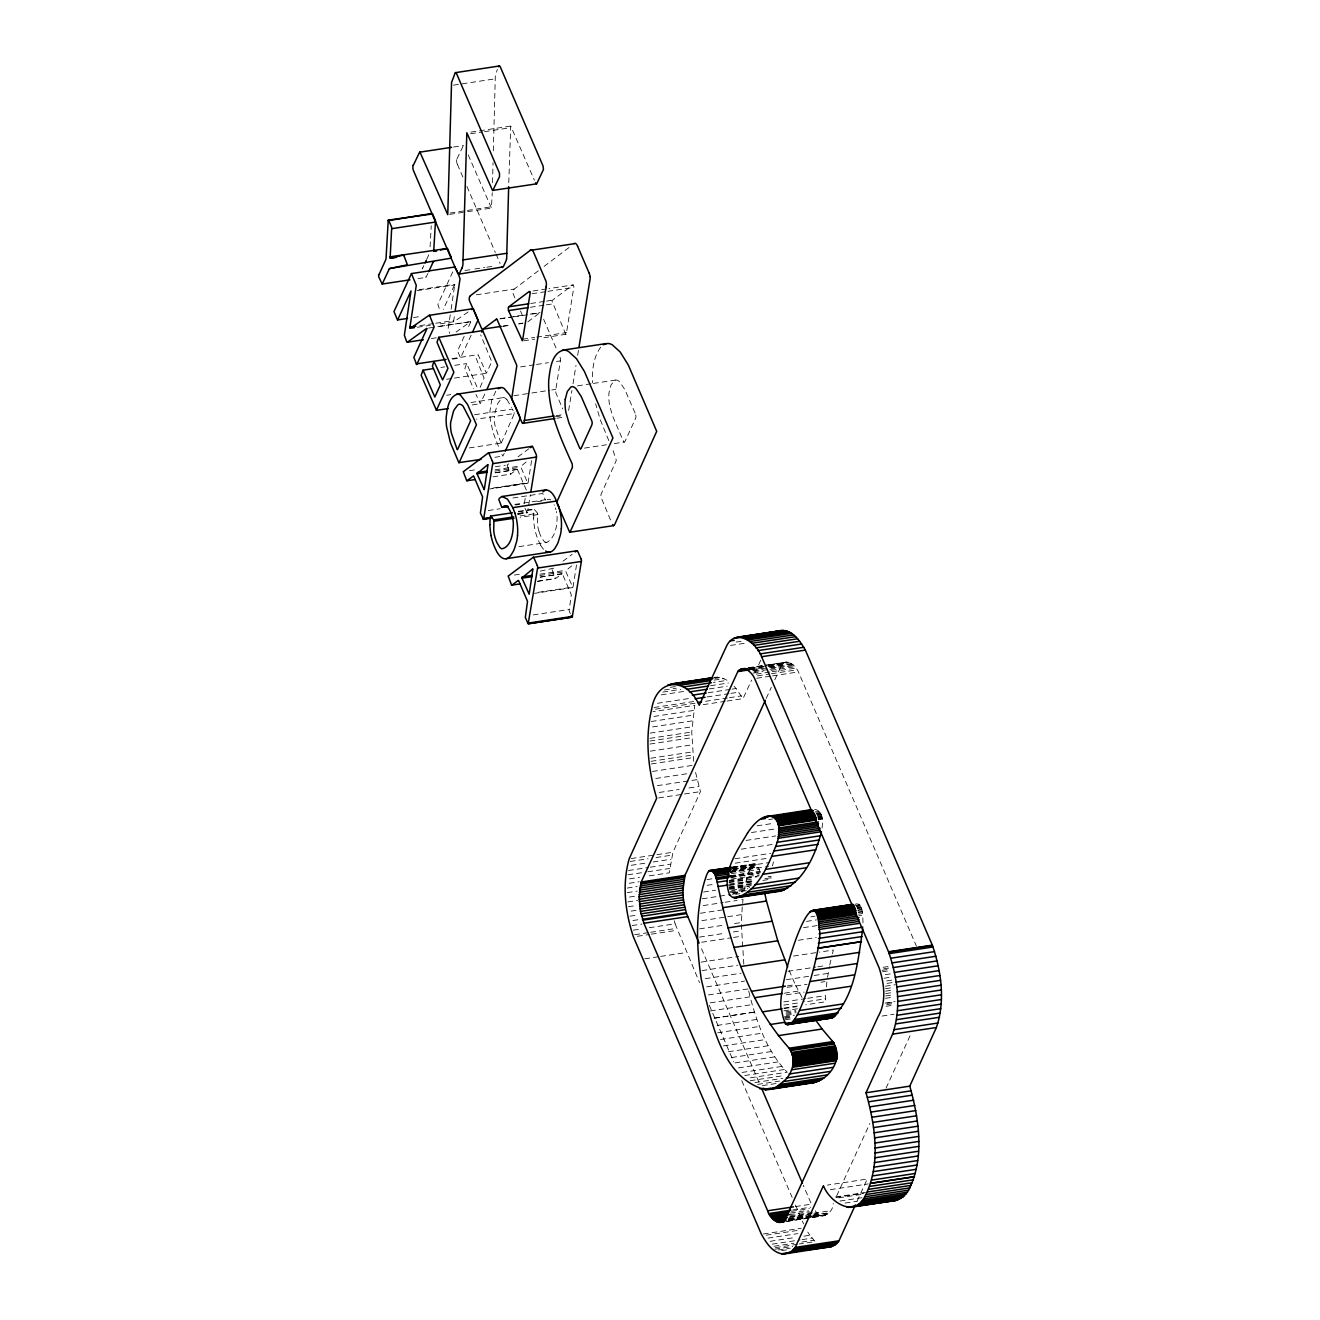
<?xml version="1.0" encoding="UTF-8"?>
<svg xmlns="http://www.w3.org/2000/svg" width="1320" height="1320" viewBox="0 0 1320 1320"><rect width="100%" height="100%" fill="white"/><g stroke="black" fill="none" stroke-linecap="round" stroke-linejoin="round"><path stroke-width="0.75" stroke-dasharray="5 3.75" d="M807.757 998.299L825.66 995.593L825.577 1001.764L805.678 1004.784M693.693 761.36L691.73 732.022L694.782 705.309L653.004 711.645M862.999 922.812L862.736 915.239L858.759 915.849M743.82 964.276L741.361 924.577M493.35 150.761L495.297 76.346L497.327 69.432M762.927 880.391L770.88 879.186L770.913 876.282L764.94 877.189M468.22 154.918L491.419 208.048L492.261 192.72M492.525 182.737L493.036 162.739M508.778 182.671L510.724 126.076L534.435 180.279M742.236 906.922L741.378 922.515L731.412 924.033M430.089 246.857L431.244 225.77M539.038 531.581A14.916 6.171 81.4 0 1 537.471 523.512L537.735 513.612M695.574 772.431L700.458 791.604L672.936 852.241L669.306 872.817L647.41 876.133M559.993 357.258L560.307 358.149A2.541 1.056 81.4 0 1 560.521 359.716L555.67 390.736A4.405 1.815 81.4 0 0 556 393.112L562.634 408.87M822.046 827.986C822.97 821.552 823.168 810.546 814.621 809.341M742.632 903.226L743.044 899.53L739.052 900.141M826.337 986.914L826.963 981.304M451.11 309.325L454.789 284.328L443.305 309.391M827.558 977.345L829.422 966.653M453.75 321.684L453.684 321.552A3.086 1.27 81.4 0 1 453.717 320.546L454.492 315.381M450.268 314.738L448.123 328.68L449.707 333.333M531.581 460.597L528.115 482.691L492.294 488.119M576.51 564.96L573.029 587.053L537.207 592.482M543.873 337.772L566.115 334.207A8.151 3.366 81.4 0 0 566.528 332.558L573.788 287.413A5.758 2.376 81.4 0 0 573.87 286.457L573.193 284.905L548.971 288.585M524.981 508.233L527.109 512.886L528.132 508.579M528.677 505.147L530.36 494.835M537.949 514.569L520.014 517.341M524.386 503.365L525.673 495.445M568.639 410.503L571.923 390.456M573.012 383.774L575.998 365.392M577.648 355.361L578.457 350.361M570.339 613.652L569.299 611.226A2.623 1.089 81.4 0 1 569.118 610.747L571.296 594.693L562.386 573.87M470.728 321.998L467.412 329.307M744.43 890.769C744.958 882.106 753.439 848.364 760.369 872.85M829.736 964.97L831.98 955.63M832.441 953.766L833.332 950.037L819.406 952.149M772.481 865.821L773.487 861.894M533.709 517.985A25.096 10.395 81.4 0 1 534.336 509.404L537.587 513.282L517.688 516.302M457.066 158.746L463.386 145.546A2.541 1.056 81.4 0 1 463.65 145.546M422.631 268.274L423.852 265.617M426.69 259.397L429.132 254.084M427.911 273.471L425.947 277.414L424.083 273.801M452.743 271.903L437.877 304.409L439.758 310.233M464.194 336.352L457.578 350.971L460.498 357.951L471.487 334.504M480.15 387.337L484.077 378.097L476.19 358.38L478.087 354.667L486.387 373.263L491.749 361.713L480.694 334.884M484.786 394.07L480.199 403.722L475.992 394.433M504.257 453.404L502.87 456.093L501.567 453.849M815.298 1210.737C820.924 1220.785 833.233 1213.361 833.233 1203.395M836.649 1195.953L869.864 1123.436M886.05 1088.109L910.767 1034.187M857.076 1201.233L867.224 1179.057L827.426 1185.08M766.194 698.445L771.342 687.274M774.757 679.833L781.605 664.933C787.099 657.739 796.092 666.039 798.435 671.946L916.426 946.159M727.106 701.035L743.028 698.626L751.575 680.113M754.99 672.721L760.963 659.753M507.094 465.185L510.543 474.193L517.06 469.474L493.185 473.088M552.024 569.547L555.456 578.572L561.99 573.837L540.094 577.154M501.319 442.942L514.355 413.507L476.52 419.166M495.792 391.215L491.749 400.075L489.967 410.933A25.476 10.543 81.4 0 0 490.347 419.909L493.168 432.861L499.29 448.569M527.951 483.153L492.178 488.499M600.715 347.16C593.257 357.308 591.987 370.606 592.548 382.833M526.168 461.983L520.658 466.57L527.802 483.186L489.555 489.01M571.741 565.867L565.57 570.9L572.88 587.515L534.468 593.373M513.48 289.839A8.151 3.366 81.4 0 1 514.189 289.113L540.342 269.247M544.087 266.409L569.019 247.533M527.835 321.865L539.649 312.906L529.699 314.408M565.851 334.438L551.991 301.141A7.54 3.118 81.4 0 1 552.585 300.118L572.847 284.955A4.537 1.881 81.4 0 1 573.062 284.905L573.128 284.905M507.276 464.954L508.81 463.798M518.034 456.868L528.792 448.784M553.723 568.161L540.243 571.131M562.947 561.231L572.17 554.301M456.043 332.062L470.481 321.7L436.606 326.865M476.899 386.776L466.686 363.545L464.855 368.462L473.566 388.757M468.154 311.965L454.146 321.651L437.464 324.258M854.832 904.381C861.184 901.461 862.471 911.014 862.736 915.255M495.462 472.709L517.226 469.392M540.375 577.087L562.139 573.771M453.453 85.156L495.231 78.82M470.927 132.115L510.724 126.076M470.531 133.765L482.476 131.951M484.473 131.654L510.329 127.726M453.568 147.031L463.518 145.53M450.103 213.048L491.898 206.712M449.691 214.385L465.613 211.975M467.61 211.678L491.486 208.048M464.937 270.517L472.906 269.313M474.886 269L484.836 267.498M486.832 267.201L494.785 265.997M417.995 278.619L425.898 277.414M419.017 289.724L454.839 284.295M417.07 290.664L454.872 284.938M476.371 294.805L514.173 289.08M533.049 290.994L547.255 288.816M531.993 293.733L545.935 291.621M547.915 291.324L573.788 287.413M413.49 317.542L421.459 316.338M530.706 303.484L544.648 301.373M546.629 301.075L552.601 300.168M530.392 307.279L544.335 305.167M546.315 304.854L552.288 303.963M419.875 325.644L433.802 323.532M435.798 323.235L453.701 320.529M417.4 327.294L430.27 325.264M437.794 326.601L470.63 321.635M428.637 328.07L434.61 327.178M500.313 318.648L522.208 315.332M530.161 314.127L540.111 312.609M499.851 318.928L511.797 317.113M513.777 316.816L527.719 314.704M503.167 326.073L511.137 324.868M519.09 323.664L523.066 323.053M502.606 326.387L510.559 325.182M518.529 323.977L522.505 323.367M431.343 338.53L436.656 337.722M522.769 339.207L534.715 337.409M536.695 337.095L566.56 332.574M523.809 340.808L534.765 339.141M452.05 358.611L477.922 354.684M452.529 359.155L460.498 357.951M440.847 367.455L444.823 366.861M454.773 365.343L466.719 363.545M520.608 366.894L534.534 364.782M536.53 364.468L548.46 362.67M556.429 361.465L560.406 360.855M446.589 379.302L452.562 378.394M454.542 378.097L486.387 373.263M446.737 395.241L450.731 394.63M577.467 385.836L591.409 383.724M593.389 383.427L615.285 380.111M513.942 395.703L529.864 393.294M531.861 392.997L549.764 390.274M551.76 389.977L555.736 389.367M470.943 402.517L502.788 397.683M472.296 404.91L480.15 403.705M474.573 414.76L512.391 409.035M556.165 415.651L564.118 414.447M555.439 416.773L563.409 415.569M556.826 418.225L564.779 417.004M469.31 447.909L501.138 443.074M494.901 457.314L502.805 456.109M584.463 448.107L606.358 444.79M614.312 443.586L624.459 442.018A7.705 3.184 81.4 0 0 625.333 440.698L635.448 418.704A6.385 2.64 81.4 0 0 635.861 417.417A2.689 1.122 81.4 0 0 635.91 415.932A5.313 2.195 81.4 0 0 635.019 413.077M469.458 470.679L475.431 469.771M495.33 466.752L505.279 465.251M495.066 469.821L520.938 465.894M494.983 471.124L520.839 467.197M492.938 476.834L510.856 474.127M512.919 497.986L542.767 493.465L545.325 500.016M514.8 504.405L548.625 499.273M515.641 504.983L519.635 504.372M537.537 501.666L541.514 501.055M488.268 510.543L500.214 508.728M518.331 511.351L534.748 508.86M518.446 511.863L534.369 509.454M517.621 513.529L527.571 512.011M518.809 513.595L526.762 512.391M517.473 514.14L527.422 512.622M518.067 514.272L527.159 512.886M518.941 546.645L546.793 542.421C555.489 537.751 557.32 525.162 557.089 516.005A13.992 5.791 81.4 0 0 556.396 511.483M514.371 575.041L522.34 573.837M539.979 574.2L565.851 570.273M539.896 575.487L565.768 571.577M537.851 581.212L555.769 578.49M537.322 581.344L555.555 578.589M533.197 614.922L569.019 609.493M736.197 642.064L742.154 641.157M730.554 645.43L746.476 643.021M748.126 667.804L786.885 661.98M749.133 667.837L767.035 665.131M769.032 664.818L784.954 662.409M748.159 668.201L766.062 665.478M768.058 665.181L787.957 662.161M749.595 668.349L761.541 666.551M769.494 665.346L783.42 663.234M750.898 668.53L766.821 666.121M768.801 665.824L789.327 662.59M750.106 669.223L766.26 666.534M768.009 666.517L782.183 664.125M749.777 669.751L761.706 667.937M769.411 666.847L791.307 663.531M752.416 670.164L792.214 664.125M753.291 670.857L763.24 669.356M771.193 668.135L793.089 664.818M713.773 677.704L720.852 677.506L727.27 680.344L713.344 682.457M754.149 671.682L768.075 669.57M770.071 669.273L793.947 665.659M714.879 678.414L720.852 677.506M753.159 673.068L763.108 671.566M771.061 670.362L794.937 666.732M714.087 680.113L724.036 678.595M756.195 674.124L770.121 672.012M772.117 671.715L795.993 668.085M670.312 687.357L676.285 686.449M664.422 689.981L676.368 688.165M757.433 675.84L769.379 674.025M771.375 673.728L797.231 669.801M662.871 692.092L680.773 689.386M756.657 678.282L770.583 676.17M772.579 675.873L798.435 671.946M710.556 685.707L728.475 682.985M661.303 694.848L685.179 691.218M709.302 688.908L727.204 686.185M708.213 692.753L730.092 689.436M732.088 689.139L736.065 688.529L743.028 698.626M657.476 703.296L691.301 698.164M707.025 696.976L728.92 693.66M730.9 693.363L738.87 692.159M654.093 707.504L693.891 701.481M705.523 701.316L727.419 697.999M729.399 697.686L741.345 695.887M655.495 709.186L695.31 703.18M703.23 704.649L725.109 701.332M653.944 716.446L693.742 710.424M651.255 721.495L693.033 715.159M652.608 726.908L692.406 720.885M650.149 733.128L691.944 726.792M649.935 738.358L691.73 732.022M649.935 741.015L691.713 734.679M650.001 744.051L691.779 737.715M650.298 751.162L692.092 744.827M650.777 758.224L692.571 751.888M651.057 761.327L692.851 754.99M651.354 763.95L693.148 757.614M652.443 771.457L692.241 765.418M655.776 778.47L687.621 773.635M657.376 785.647L697.174 779.625M659.191 792.462L679.09 789.442M689.04 787.941L698.989 786.439M658.663 797.923L682.555 794.31M684.535 794.013L700.458 791.604M815.133 811.932L819.109 811.321M768.718 819.605L772.695 818.994M816.057 813.021L820.05 812.427M816.469 813.648L820.462 813.037M816.882 814.407L820.858 813.796M817.03 814.737L821.023 814.126M817.179 815.083L821.172 814.473M817.509 815.909L821.486 815.298M757.069 825.825L772.992 823.416M817.756 816.75L821.733 816.139M817.888 817.228L821.865 816.618M818.02 817.888L821.997 817.278M818.119 818.482L822.096 817.856M818.218 819.159L822.212 818.548M818.301 819.753L822.278 819.159M751.459 832.524L775.351 828.927M746.081 840.428L775.929 835.906M631.141 858.561L655.034 854.947M657.013 854.65L672.936 852.241M630.168 861.465L648.07 858.743M656.023 857.538L671.946 855.129M631.207 865.293L645.134 863.181M653.087 861.976L671.005 859.254M741.18 849.189L773.025 844.355M628.452 870.49L648.351 867.487M650.331 867.174L670.246 864.171M627.891 874.797L645.81 872.091M647.79 871.778L669.685 868.461M734.976 858.759L770.797 853.33M629.508 878.856L639.457 877.338M735.207 863.181L767.052 858.363M731.791 867.108L754.594 863.775M733.144 867.108L755.089 863.907M629.244 883.261L639.21 881.76M731.676 867.735L755.552 864.121M732.435 867.801L752.351 864.814M731.709 868.23L769.527 862.521M731.923 868.626L756.541 864.88M733.161 869.038L757.036 865.425M733.375 869.352L751.294 866.63M731.808 870.127L757.68 866.201M732.022 870.441L757.894 866.53M732.237 870.804L758.092 866.877M730.488 871.596L758.356 867.372M730.686 872.157L768.504 866.415M627.198 888.063L637.147 886.545M730.207 872.421L750.106 869.418M731.362 873.675L759.214 869.451M730.042 875.77L759.891 871.249M706.976 879.582L712.932 878.674M730.851 875.952L748.754 873.246M730.29 876.529L760.138 872.008M627.264 892.65L637.213 891.132M730.521 877.371L758.373 873.163M731.61 877.355L759.462 873.13M731.379 879.087L759.231 874.88M729.135 880.407L759 875.886M729.217 881.034L757.069 876.81M629.491 897.039L637.461 895.834M707.157 885.324L715.126 884.136M729.053 882.007L746.971 879.301M729.118 882.618L754.99 878.691M729.086 884.12L754.957 880.209M764.907 878.691L770.863 877.8M730.01 884.73L751.905 881.413M729.102 885.522L752.977 881.909M627.874 901.939L637.824 900.438M729.184 886.908L753.06 883.278M729.234 887.535L753.11 883.905M703.642 892.006L715.572 890.191M729.498 888.079L745.42 885.67M729.415 888.789L751.294 885.472M729.514 889.366L749.413 886.347M731.759 890.175L749.661 887.469M628.403 906.708L636.372 905.503M730.059 891.412L747.962 888.707M730.438 892.403L746.361 889.993M732.683 892.666L746.608 890.554M732.98 893.26L742.929 891.759M702.322 898.788L730.174 894.564M732.171 894.267L740.124 893.062M735.817 894.333L739.81 893.706M631.076 911.097L637.048 910.189M629.937 916.179L637.89 914.974M703.246 905.57L723.145 902.55M725.125 902.253L737.071 900.438M632.907 920.518L640.86 919.314M700.441 913.258L724.317 909.645M632.049 925.551L641.998 924.049M633.319 930.154L641.289 928.95M649.242 927.729L675.114 923.818L699.534 982.641M701.877 920.634L725.753 917.02M727.749 916.707L741.675 914.595M634.722 934.708L648.664 932.58M650.644 932.283L676.516 928.356M637.395 936.293L649.341 934.494M651.337 934.18L677.209 930.27M699.583 928.851L723.459 925.237M855.673 905.47L859.65 904.86M855.904 905.718L859.897 905.107M856.152 906.031L860.128 905.421M856.614 906.757L860.607 906.147M857.059 907.665L861.036 907.071M857.224 908.094L861.201 907.5M857.439 908.688L861.416 908.077M810.975 916.806L814.952 916.195M857.802 909.925L861.778 909.315M857.951 910.519L861.927 909.909M858.247 911.939L862.224 911.328M858.363 912.631L862.339 912.037M699.534 937.101L725.406 933.174M733.359 931.97L741.328 930.765M806.536 921.393L816.486 919.875M858.577 914.133L862.554 913.539M701.695 942.266L731.544 937.745M733.54 937.447L741.493 936.243M803.534 927.647L817.459 925.534M644.737 958.815L658.663 956.703M660.66 956.406L686.532 952.495M798.352 940.285L816.255 937.579M701.019 962.148L738.837 956.422M793.534 956.059L817.41 952.446M702.025 970.596L737.847 965.168M705.276 978.664L741.097 973.236M787.957 971.305L815.809 967.082M817.806 966.784L825.759 965.58M706.728 986.848L744.546 981.106M786.373 979.704L812.245 975.777M814.226 975.48L828.168 973.368M883.13 967.312L889.102 966.422M708.411 994.933L748.209 988.894M883.674 968.83L891.643 967.626M882.09 970.348L890.043 969.144M787.347 985.875L795.316 984.67L804.226 1001.698M882.502 971.784L890.455 970.579M787.149 987.343L807.048 984.324M820.99 982.212L824.967 981.618M885.324 974.655L893.293 973.451M710.292 1002.853L750.09 996.814C757.366 1023.891 767.283 1051.776 787.248 1072.219L747.45 1078.242M784.476 993.184L798.402 991.072M884.086 978.236L892.039 977.014M786.324 994.818L804.243 992.095M886.66 980.909L892.633 980.018M887.024 983.383L894.976 982.179M710.391 1010.939L752.185 1004.602M885.324 986.205L895.274 984.703M783.865 1001.913L805.761 998.596M885.538 988.663L893.491 987.459M783.783 1005.13L799.706 1002.721M807.659 1001.517L825.577 998.794M885.637 991.139L893.607 989.918M783.783 1008.101L797.709 1005.989M784.261 1008.562L796.207 1006.747M885.687 993.58L893.656 992.376M783.882 1010.839L797.808 1008.727M885.654 995.973L893.607 994.768M785.944 1011.797L795.91 1010.278M786.06 1013.05L796.01 1011.549M885.522 998.316L893.491 997.111M786.192 1014.222L796.141 1012.704M717.073 1025.458L756.888 1019.419M786.357 1015.344L794.31 1014.139M784.525 1016.68L794.475 1015.179M784.707 1017.605L792.677 1016.383M885.109 1003.084L895.059 1001.566M784.921 1018.495L792.874 1017.274M886.99 1003.332L894.943 1002.127M785.284 1019.766L791.257 1018.842M886.677 1004.602L894.63 1003.398M886.099 1006.302L894.069 1005.097M717.701 1032.768L759.495 1026.448M720.472 1039.5L762.25 1033.164M882.041 1016.053L893.986 1014.239M723.393 1045.918L765.171 1039.599M728.458 1051.743L768.256 1045.72M731.676 1057.534L771.474 1051.512M735.009 1062.897L774.807 1056.858M738.474 1067.897L778.272 1061.874M742.054 1072.45L781.852 1066.428M744.744 1075.52L784.542 1069.48M750.189 1080.7L784.014 1075.569M754.941 1082.549L782.793 1078.324M757.68 1084.397L779.576 1081.08M762.415 1085.601L776.341 1083.489M830.362 1189.666L868.18 1183.924M835.609 1196.943L865.474 1192.405M836.055 1197.455L863.923 1193.23M838.728 1197.851L862.603 1194.22M795.514 1206.562L811.437 1204.153L803.286 1185.228M840.015 1201.035L861.91 1197.718M792.825 1209.912L810.744 1207.189M845.114 1203.048L857.059 1201.233M791.505 1211.347L809.408 1208.641M790.449 1213.08L808.368 1210.357M789.426 1214.664L809.325 1211.645M790.383 1215.786L812.279 1212.469M790.036 1216.859L811.915 1213.542M813.912 1213.245L829.834 1210.82M789.36 1217.106L817.228 1212.882M788.353 1218.261L806.256 1215.539M814.226 1214.334L818.202 1213.74M788.997 1218.756L810.892 1215.439M812.872 1215.142L828.795 1212.717M789.31 1218.954L811.206 1215.638M813.186 1215.341L819.159 1214.433M788.436 1219.449L806.355 1216.743M814.308 1215.539L828.234 1213.426M788.287 1219.845L810.183 1216.528M812.163 1216.231L820.132 1215.027M789.624 1219.928L827.426 1214.202M789.244 1220.241L821.089 1215.407M788.205 1220.851L810.101 1217.535M812.097 1217.222L826.567 1214.829M787.165 1221.247L809.787 1217.7M825.709 1215.291L811.041 1217.634L824.818 1215.638M786.093 1221.528L809.968 1217.914M763.389 1233.986L801.207 1228.243M766.161 1235.19L800.002 1230.075M767.976 1238.127L797.824 1233.606M770.105 1241.311L795.976 1237.368M803.929 1236.18L809.919 1235.256L815.183 1241.592L799.26 1244.001M772.216 1244.149L800.085 1239.942M802.065 1239.628L812.014 1238.127M773.998 1246.261L793.897 1243.242M801.851 1242.037L813.796 1240.222M775.385 1247.631L797.263 1244.314M774.79 1249.182L792.693 1246.459M778.206 1249.991L790.135 1248.176M781.588 1250.634L787.561 1249.726M714.664 677.358L717.75 677.094M546.793 542.421L545.572 542.207A14.041 5.808 81.4 0 1 543.559 540.688L540.788 536.151A24.09 9.966 81.4 0 1 539.896 534.056L539.038 531.597M734.135 686.367L736.065 688.529M506.93 399.63L511.632 407.435M500.973 442.942L495.082 425.947A16.83 6.963 81.4 0 1 494.356 416.526M807.774 1232.088L809.919 1235.256M517.473 469.507L526.333 490.083M540.721 545.193L539.137 542.14A36.201 14.982 81.4 0 1 538.065 539.715A26.994 11.17 81.4 0 1 534.798 528.924A26.499 10.973 81.4 0 1 533.643 517.935M512.506 409.315L513.117 410.685M513.958 412.615L514.321 413.44M789.195 970.497L795.316 984.67M709.285 1005.262L733.672 1061.791M741.79 1080.651L792.182 1197.487M795.432 1205.028L803.55 1223.871M635.052 412.995L624.938 389.746L619.723 381.942A23.149 9.586 81.4 0 0 618.189 380.721L617.183 380.242A17.886 7.409 81.4 0 0 614.823 380.259L611.111 384.78L608.998 392.766A19.734 8.168 81.4 0 0 608.866 399.085A21.813 9.025 81.4 0 0 609.724 405.95L612.76 416.427L623.155 440.698M608.817 440.649L600.286 419.81L595.617 403.772M613.14 450.664L616.341 460.35L600.98 494.521A3.943 1.633 81.4 0 0 601.062 497.293L611.903 523.331M543.642 319.225L556.495 349.107M457.446 164.456L462.858 177.029M466.933 186.466L495.346 252.499M496.023 254.084L500.082 263.505M514.915 297.974L513.496 294.69A2.821 1.171 81.4 0 1 512.968 292.165A5.131 2.128 81.4 0 1 513.513 289.921M520.542 311.058L523.363 317.608M701.53 948.766L760.138 1084.974M555.39 507.936L555.934 509.702M674.256 920.749L675.114 923.818M748.688 990.874L750.09 996.814M543.576 549.268A26.433 10.939 81.4 0 1 540.688 545.308M554.136 504.752A21.103 8.729 81.4 0 1 554.367 505.312M550.786 499.966A13.415 5.561 81.4 0 0 550.226 499.62A15.889 6.583 81.4 0 0 547.107 499.851M506.93 399.597A15.79 6.534 81.4 0 0 502.491 397.765A18.579 7.689 81.4 0 0 501.633 398.211L498.085 402.979A61.331 25.393 81.4 0 0 497.178 404.91L494.538 414.463A19.123 7.92 81.4 0 0 494.356 416.526M422.334 268.933A2.26 0.94 81.4 0 1 422.466 267.96M457.43 164.521A4.224 1.749 81.4 0 1 456.967 158.532M624.278 442.233A3.036 1.254 81.4 0 1 623.188 440.649M754.429 1012.093L712.635 1018.429L754.429 1012.11"/><path stroke-width="1.5" d="M819.225 929.445C815.248 862.059 773.404 995.874 781.885 1011.136C790.086 1064.778 824.802 940.731 819.225 929.445L859.023 923.406M737.748 637.147L781.539 630.514C793.072 629.986 800.184 641.421 805.365 650.1L932.316 945.136C941.275 971.272 945.549 1000.89 936.358 1027.521L909.777 1086.145C919.264 1120.036 925.37 1160.082 907.384 1192.191L863.61 1198.824C881.578 1166.698 875.49 1126.669 866.002 1092.778L892.584 1034.154C901.774 1007.539 897.501 977.905 888.541 951.769L761.59 656.733C756.97 643.071 735.653 627.28 726.577 646.041L699.254 705.26C687.093 677.044 656.469 677.143 651.535 709.813M498.531 66.792L498.861 66.247A3.366 1.386 81.4 0 1 499.521 66.016A2.838 1.171 81.4 0 1 500.082 66.429L543.015 165.891L543.461 169.455L536.695 183.826L492.525 190.443L466.834 132.775L463.007 260.436A42.058 17.407 81.4 0 1 462.907 264.33L462.841 265.039A5.082 2.095 81.4 0 1 462.776 265.567A12.969 5.379 81.4 0 1 461.868 268.174M508.678 186.582L506.781 253.803A42.058 17.407 81.4 0 1 506.682 257.697L506.616 258.406A5.082 2.095 81.4 0 1 506.55 258.935M639.128 896.874L641.223 881.991L737.831 671.566C743.325 664.372 752.317 672.672 754.66 678.595L879.153 967.923C884.251 983.499 886.759 1001.797 878.064 1016.664L786.043 1217.452C781.374 1228.227 769.329 1218.492 767.646 1210.786L643.912 923.257L640.481 911.41L639.128 896.874L682.902 890.241L684.997 875.358L765.336 700.309M783.436 1081.575C793.155 1073.424 796.587 1058.805 789.162 1048.212C747.78 1002.556 729.399 941.341 717.206 882.205C716.298 878.493 715.522 874.351 712.75 871.514L730.669 868.791M712.75 871.514C707.965 867.322 706.101 877.156 704.979 879.879C695.095 911.988 696.349 946.407 701.283 979.275C710.638 1017.852 720.39 1077.764 765.286 1089.693L809.061 1083.06C823.383 1083.027 836.995 1068.705 836.946 1054.432M775.632 846.566C787.281 819.027 768.174 801.388 747.483 833.135M388.245 220.077L386.067 258.192A7.343 3.036 81.4 0 1 385.489 260.353L378.856 274.906M396.445 257.367L390.489 258.274A3.465 1.435 81.4 0 1 390.109 258.308L391.644 228.69L435.435 222.057L433.686 251.46M787.297 1024.65L832.227 1017.918C855.393 996.188 858.165 958.782 862.752 928.669M517.522 535.326L517.588 534.402A25.806 10.692 81.4 0 0 514.866 513.018M561.313 528.677L561.38 527.769A25.806 10.692 81.4 0 0 558.64 506.385M506.451 506.269A13.415 5.561 81.4 0 1 509.603 509.899L510.345 511.401A21.103 8.729 81.4 0 1 511.302 513.694L512.622 518.133A13.992 5.791 81.4 0 1 513.315 522.637C513.414 531.448 511.797 546.777 501.798 548.839A14.041 5.808 81.4 0 1 499.785 547.321L497.013 542.784A24.09 9.966 81.4 0 1 496.122 540.688L495.247 538.23A14.916 6.171 81.4 0 1 493.696 530.145L493.96 520.245M565.224 399.399L567.336 391.413L571.048 386.892A17.886 7.409 81.4 0 1 573.408 386.875L574.398 387.354A23.149 9.586 81.4 0 1 575.933 388.575L581.163 396.379L591.261 419.628A5.313 2.195 81.4 0 1 592.202 422.713A2.475 1.023 81.4 0 1 592.119 423.704L591.855 424.842A8.332 3.448 81.4 0 1 591.657 425.337L581.576 447.381A6.748 2.788 81.4 0 1 580.519 448.833M409.926 328.218L409.909 328.185A3.086 1.27 81.4 0 1 409.942 327.178L416.278 285.367L411.444 273.57L393.987 311.553L397.468 319.935L407.517 318.45M455.268 310.233L460.053 278.734L457.71 272.332M484.324 489.324L487.987 464.772M529.254 593.703L532.9 569.151M489.605 518.364L483.565 519.387L492.69 463.683L536.464 457.05A2.277 0.94 81.4 0 0 536.217 454.542L532.752 446.82A2.062 0.858 81.4 0 0 532.01 446.391L530.327 447.629M494.159 521.202L514.041 518.232M530.904 491.403L536.464 457.05M581.378 561.429L572.22 617.183L528.165 623.832L537.603 568.062L581.378 561.429A2.277 0.94 81.4 0 0 581.13 558.921M496.733 319.143A2.937 1.221 81.4 0 1 497.491 320.463L516.533 364.782A2.541 1.056 81.4 0 1 516.747 366.349L511.896 397.37A4.405 1.815 81.4 0 0 512.226 399.745L522.176 422.944A2.524 1.039 81.4 0 0 522.868 423.373L523.644 422.647A7.012 2.904 81.4 0 0 524.354 420.519L546.134 286.82M579.001 347.012L589.908 280.186A8.547 3.531 81.4 0 0 590.155 276.705M426.954 328.63L413.837 357.406L416.707 364.584L434.148 326.997L429.907 316.107M747.499 833.151C737.22 850.361 720.637 874.203 729.844 895.224M729.861 895.224L732.468 897.27L735.817 897.831L781.093 891.049C804.078 881.216 815.43 854.65 821.452 831.732L777.661 838.381M651.519 709.797C644.77 738.986 648.202 769.758 656.683 798.237L629.161 858.874C621.951 884.383 625.152 912.021 633.418 936.903L761.409 1234.282C766.326 1242.895 772.876 1253.604 783.997 1254L831.336 1246.69L834.834 1245.156L838.992 1240.784L855.393 1204.912M407.319 264.545L404.101 256.129M451.093 257.911L450.994 256.773M735.817 897.831C757.779 891.33 767.927 866.118 775.615 846.549L819.406 839.933M463.32 471.817L466.768 480.827L473.286 476.108M508.233 576.18L511.582 585.156L519.948 583.918M481.767 332.161L482.724 330.66L497.656 365.425L486.898 389.45M413.275 165.38L419.611 152.179A2.541 1.056 81.4 0 1 420.007 152.229L447.76 214.665L451.555 82.467L455.202 72.781A3.366 1.386 81.4 0 1 455.73 72.65A2.838 1.171 81.4 0 1 456.308 73.062L499.471 173.135L499.521 176.649L492.789 190.509M389.037 269.396L382.222 284.031L410.025 279.823M425.073 262.944L426.278 260.287M428.719 271.689L432.811 262.746M461.901 268.24L459.772 272.877A11.039 4.571 81.4 0 1 459.426 273.537L458.7 274.18L503.201 266.904A11.039 4.571 81.4 0 0 503.547 266.244L505.675 261.608A12.969 5.379 81.4 0 0 506.566 258.984M472.543 332.195L477.988 320.1L474.952 312.411M505.312 451.11L520.096 418.803L519.915 416.856M783.997 1254L791.059 1251.789L795.217 1247.416L823.433 1185.69C829.042 1200.738 851.961 1217.386 863.61 1198.841M432.019 213.444L388.113 220.688M528.528 623.7L572.336 617.001M484.226 489.704L477.048 473.781L487.014 472.329M529.139 594.082L521.961 578.143L531.927 576.708M454.856 267.3L457.182 271.111M457.561 449.542L470.646 420.766L463.155 406.263A15.79 6.534 81.4 0 0 459.013 404.299A18.579 7.689 81.4 0 0 457.858 404.844L454.311 409.612A61.331 25.393 81.4 0 0 453.404 411.543L450.632 422.466A16.945 7.012 81.4 0 0 451.457 433.339L457.215 449.608M397.617 319.935L411.015 290.961L404.365 335.181L406.51 341.319A2.062 0.858 81.4 0 0 407.467 342.21L423.39 339.735M499.158 498.465L501.765 496.551L545.803 489.868C552.568 490.413 555.34 498.382 557.667 503.712M542.933 491.832L545.803 489.868M483.565 519.387L480.595 513.496A2.623 1.089 81.4 0 1 480.43 513.001L482.608 496.963L473.748 476.223M902.847 1197.058L907.401 1192.207M487.69 464.673L477.015 473.715M532.604 569.035L521.928 578.094M501.831 507.358L502.837 506.88A15.889 6.583 81.4 0 1 506.451 506.22M765.286 1089.693L775.533 1087.498L783.436 1081.558L827.227 1074.942M426.657 328.383L407.467 342.144M495.874 319.539L482.707 329.406A3.531 1.468 81.4 0 1 481.849 328.993L469.722 301.323A2.821 1.171 81.4 0 1 469.178 298.798A5.131 2.128 81.4 0 1 469.722 296.554M574.002 243.754L530.227 250.387L470.398 295.713A8.151 3.366 81.4 0 0 469.706 296.472M463.485 471.587L488.235 453.024A2.062 0.858 81.4 0 1 488.978 453.436M508.414 575.949L533.148 557.386M511.88 585.189L518.199 580.47M575.256 551.991L576.939 550.754A2.062 0.858 81.4 0 1 577.665 551.183L581.081 559.004M850.294 1207.371L895.95 1200.457L902.864 1197.091L859.072 1203.691M498.069 388.69L501.072 387.536A24.37 10.082 81.4 0 1 502.969 387.882A23.447 9.702 81.4 0 1 504.257 388.575L509.817 395.175L515.41 406.461M471.653 309.54L472.824 308.731L429.033 315.364L410.371 328.284L414.348 327.69M382.173 284.048L379.054 277.53A2.26 0.94 81.4 0 1 378.691 274.593M603.339 344.751L607.645 343.464A48.394 20.031 81.4 0 1 612.232 344.734L620.185 351.995L628.27 364.963L656.7 431.343L614.691 524.502L613.618 525.64L612.546 524.65M448.404 408.54L436.376 410.338L453.882 372.273L438.784 337.243L437.002 342.226L447.959 368.362L442.612 379.896L433.999 361.531L432.382 366.069L440.335 384.912L434.841 397.056L423.06 370.21L432.894 368.659M569.992 532.24L612.926 437.976L584.496 371.596L576.411 358.627L568.441 351.367A48.394 20.031 81.4 0 0 563.855 350.097C551.496 352.786 550.077 369.534 548.74 379.879C547.288 409.645 560.356 437.531 572.236 463.98L572.418 467.346L557.205 501.154A3.943 1.633 81.4 0 0 557.288 503.927L569.679 532.257L613.767 525.607M808.005 810.942L810.595 809.886M459.079 462.742L476.454 424.776L467.528 404.398L460.482 395.208A23.447 9.702 81.4 0 0 459.178 394.515A24.37 10.082 81.4 0 0 457.297 394.168C448.387 397.254 447.101 409.398 446.193 417.565A25.476 10.543 81.4 0 0 446.556 426.558L450.499 442.909L458.832 462.643L480.975 459.426M423.01 370.194L421.146 375.325L436.474 410.338M406.989 264.875L389.895 268.521A6.319 2.623 81.4 0 0 388.987 269.247M390.489 258.274L403.029 255.123M435.039 251.443L436.623 251.047M440.534 250.074L446.803 248.49L389.779 256.872M781.539 630.514L734.085 638.286M450.763 258.241L390.027 268.471M831.336 1246.69L805.134 1250.188M458.7 274.18L457.413 272.679A12.606 5.214 81.4 0 1 456.984 271.722L413.671 171.088A4.224 1.749 81.4 0 1 413.176 165.181M502.557 267.531L501.6 266.755M455.466 72.65L499.24 66.016M419.743 152.163L451.572 147.328M388.509 220.077L432.581 213.939L433.653 216.447M463.007 259.924L506.797 253.291M411.444 273.57L455.218 266.937M528.726 303.781L508.827 306.801L529.072 291.604A2.26 0.94 81.4 0 1 529.98 291.918M508.81 306.768A7.54 3.118 81.4 0 0 508.233 307.808L508.513 310.596L528.413 307.576M409.926 327.162L415.899 326.254M483.268 329.092L501.188 326.37M438.949 337.293L482.641 330.611M416.245 363.94L446.094 359.42M562.386 350.212L606.16 343.579M456.687 394.218L500.462 387.585M524.32 420.486L554.169 415.965M523 423.34L554.829 418.522M488.383 452.991L532.158 446.358M477.147 472.543L487.096 471.026M467.065 480.76L475.035 479.556M507.688 506.187L501.715 507.094L498.811 499.488M502.359 507.375L508.315 506.467M502.029 496.502L507.474 499.125L512.82 507.656L556.594 501.022M512.473 512.77L490.578 516.087L493.795 519.915L513.711 516.895M483.796 518.644L491.749 517.44M482.988 519.024L490.941 517.819M506.055 558.707L549.83 552.073M533.296 557.37L577.087 550.737M522.077 576.906L532.026 575.404M528.709 623.023L572.484 616.39M735.884 637.543L783.486 630.448M741.675 637.329L785.449 630.679M743.737 637.89L787.512 631.257M730.257 640.893L734.25 640.315M745.8 638.797L789.574 632.164M747.829 639.986L791.604 633.352M749.859 641.52L793.65 634.887M751.822 643.302L795.613 636.669M753.819 645.414L797.593 638.781M755.815 647.905L799.606 641.272M757.795 650.644L801.57 644.011M759.99 653.911L803.764 647.279M761.59 656.733L805.365 650.1M741.18 669.042L745.156 668.448M739.645 669.867L747.615 668.662M738.952 670.345L746.922 669.141M738.16 671.038L748.341 669.256M737.831 671.566L749.777 669.751M670.873 683.991L712.668 677.655M673.976 683.743L711.777 678.001M667.904 684.849L711.694 678.216M677.061 684.156L712.882 678.727M680.262 685.245L710.111 680.707M683.496 686.977L711.348 682.754M686.68 689.32L708.576 686.004M689.403 691.911L707.305 689.205M692.29 695.178L706.216 693.066M695.095 698.791L705.045 697.273M697.57 702.52L701.547 701.91M766.821 816.519L811.09 809.671M764.214 817.575L768.19 816.964M772.183 816.37L812.097 810.199M772.976 816.469L812.773 810.43M773.635 816.75L813.433 810.727M761.524 819.109L765.501 818.499M774.23 817.096L812.031 811.355M775.318 817.954L813.136 812.229M775.813 818.482L813.631 812.757M776.259 819.06L814.077 813.334M776.671 819.67L814.489 813.945M777.084 820.429L812.905 815.001M777.232 820.76L815.051 815.034M777.381 821.122L815.199 815.38M777.694 821.947L815.512 816.206M777.958 822.772L815.76 817.047M778.09 823.251L815.892 817.525M778.222 823.911L816.024 818.185M778.321 824.505L816.139 818.763M778.42 825.182L816.238 819.456M778.503 825.792L816.304 820.05M778.652 827.97L818.449 821.947M778.652 829.521L818.466 823.515M778.602 831.154L818.4 825.115M778.47 832.804L818.268 826.765M778.272 834.619L820.066 828.284M777.991 836.451L819.786 830.115M776.77 842.374L820.545 835.741M774.18 850.971L817.954 844.338M771.986 856.383L815.776 849.75M709.434 870.622L731.329 867.306M709.253 870.721L731.214 867.537M711.76 870.755L729.679 868.032M708.559 871.431L728.458 868.428M641.223 881.991L684.997 875.358M712.272 871.101L730.191 868.395M640.942 882.832L684.733 876.199M713.262 872.058L731.164 869.335M640.596 884.086L684.387 877.453M713.889 872.833L729.811 870.424M714.12 873.163L730.042 870.755M714.318 873.51L730.24 871.101M714.565 874.005L728.491 871.893M714.813 874.516L728.739 872.421M640.15 885.984L683.925 879.351M715.44 876.084L729.366 873.972M639.787 888.03L683.562 881.397M765.583 869.385L809.358 862.752M716.116 877.882L730.042 875.77M639.507 890.125L683.298 883.493M716.347 878.641L730.29 876.529M716.578 879.483L728.524 877.684M639.309 892.303L683.083 885.67M762.679 874.351L806.454 867.718M717.206 882.205L727.155 880.704M639.177 894.58L682.952 887.931M718.08 886.528L728.029 885.027M639.16 899.25L682.935 892.617L682.902 890.241M639.276 901.626L683.051 894.993L682.935 892.617M754.941 884.746L798.715 878.114M639.457 904.084L683.248 897.451L683.051 894.993M751.162 888.855L794.937 882.222M639.721 906.493L683.512 899.861L683.248 897.451M747.45 892.254L791.224 885.654M640.068 908.952L683.842 902.319L686.499 913.555L699.088 943.091M743.886 894.877L787.677 888.245M640.481 911.41L684.255 904.761M738.441 896.379L742.417 895.768M746.41 895.158L752.367 894.267M756.36 893.656L760.337 893.046M764.313 892.452L781.093 891.049M733.375 897.567L777.166 890.934M734.382 897.765L784.278 890.059M640.976 913.852L684.75 907.22M641.553 916.278L685.327 909.628M642.411 919.297L686.185 912.664M722.683 907.698L766.458 901.048L777.76 940.797L787.677 966.966M642.708 920.189L686.499 913.555M643.912 923.257L687.687 916.608M812.559 910.371L852.819 904.282M813.895 910.371L851.697 904.629M811.058 911.014L852.852 904.678M814.952 910.8L852.769 905.058M809.985 911.774L853.099 905.289M815.875 911.493L853.677 905.768M816.106 911.74L853.924 906.015M816.354 912.054L854.155 906.328M816.816 912.78L852.637 907.351M817.261 913.704L855.063 907.978M727.963 927.91L771.738 921.278M817.427 914.133L855.245 908.391M817.624 914.727L855.442 908.985M818.004 915.948L855.805 910.222M818.136 916.558L855.954 910.816M818.449 917.961L856.251 912.236M818.565 918.67L856.366 912.945M818.779 920.172L856.581 914.43M818.961 921.888L856.779 916.13M819.077 923.587L858.891 917.565M819.176 925.501L858.974 919.479M819.225 927.432L859.023 921.393M819.077 933.784L862.851 927.135M733.986 947.43L777.76 940.797M818.763 938.371L862.554 931.739M818.284 943.173L862.059 936.54M740.833 966.52L784.624 959.887M815.875 958.964L859.65 952.33M888.541 951.769L932.316 945.136M888.673 952.132L932.464 945.499M889.218 953.634L932.993 947.001M890.769 958.237L934.543 951.605M813.483 970.134L857.257 963.501M892.139 962.89L935.929 956.241M893.343 967.56L937.134 960.91M810.529 981.47L854.32 974.87M751.525 991.303L785.367 986.172M894.432 972.411L938.207 965.778M754.627 997.705L782.48 993.481M895.356 977.245L939.13 970.612M807.031 992.887L850.806 986.255M896.115 982.13L939.889 975.496M896.726 986.964L940.516 980.331M762.382 1011.879L782.281 1008.859M897.188 991.848L940.962 985.215M799.672 1010.493L843.447 1003.86M897.468 996.616L941.243 990M797.494 1014.783L841.269 1008.15M897.6 1001.434L941.374 994.801M794.409 1019.502L838.2 1012.885M770.253 1024.501L784.195 1022.389M792.99 1021.284L836.764 1014.634M897.55 1006.137L941.341 999.504M785.103 1023.577L793.072 1022.356M791.604 1022.703L835.379 1016.07M785.466 1023.907L795.415 1022.406M801.388 1021.499L805.365 1020.888M785.829 1024.139L832.227 1017.918M786.291 1024.402L834.075 1017.093M786.803 1024.584L832.821 1017.736M897.369 1010.757L941.143 1004.124M897.006 1015.294L940.78 1008.661M778.355 1035.639L822.129 1029.006L833.712 1042.651L836.17 1048.839L836.962 1054.466L793.171 1061.065M896.478 1019.683L940.252 1013.034M895.768 1023.891L939.543 1017.258M894.168 1029.666L937.942 1023.033M789.162 1048.212L832.953 1041.562M789.921 1049.301L833.712 1042.651M892.584 1034.154L936.358 1027.521M790.251 1049.895L834.042 1043.262M790.564 1050.555L834.339 1043.922M791.356 1052.469L835.147 1045.836M791.802 1053.657L835.577 1047.024M792.182 1054.779L835.956 1048.146M792.396 1055.488L836.17 1048.839M792.643 1056.627L836.434 1049.977M792.841 1057.65L836.616 1051.017M793.006 1058.854L836.781 1052.222M793.122 1059.993L836.896 1053.36M793.204 1062.286L836.995 1055.653M793.188 1063.359L836.962 1056.709M793.106 1064.563L836.896 1057.914M793.039 1065.256L836.831 1058.623M792.891 1066.329L836.715 1059.465M792.841 1066.51L836.632 1059.894M792.594 1067.303L836.368 1060.669M791.439 1069.827L835.23 1063.194M789.178 1074.001L832.953 1067.368M786.406 1078.027L830.197 1071.428M780.351 1084.429L824.142 1077.813M777.991 1086.096L821.783 1079.479M759.908 1088.884L763.884 1088.291M762.613 1089.462L770.566 1088.257M774.559 1087.647L819.324 1080.866M765.286 1089.726L816.849 1081.921M767.927 1089.66L814.308 1082.614M866.002 1092.778L909.777 1086.145M867.454 1097.465L911.229 1090.815M868.643 1101.771L912.417 1095.138M869.88 1106.853L913.671 1100.203M871.018 1112.083L914.793 1105.434M872.008 1117.264L915.783 1110.615M872.85 1122.412L916.624 1115.779M873.526 1127.61L917.317 1120.977M874.104 1132.824L917.895 1126.207M874.5 1137.922L918.291 1131.289M874.764 1143.07L918.538 1136.438M874.88 1148.07L918.67 1141.437M874.846 1153.036L918.637 1146.403M874.665 1157.871L918.456 1151.238M874.351 1162.606L918.126 1155.974M873.873 1167.21L917.647 1160.561M873.246 1171.649L917.02 1165.015M872.454 1175.938L916.245 1169.305M871.547 1180.097L915.321 1173.464M869.682 1186.416L913.473 1179.783M868.626 1189.336L912.4 1182.703M867.504 1191.976L911.295 1185.343M866.299 1194.468L910.074 1187.835M767.646 1210.786L793.518 1206.859M864.996 1196.745L908.77 1190.112M768.949 1213.525L790.845 1210.209M769.61 1214.664L789.509 1211.661M862.191 1200.655L905.966 1194.006M860.673 1202.289L904.447 1195.656M770.55 1216.083L788.469 1213.377M771.523 1217.37L789.426 1214.664M857.439 1204.863L901.23 1198.246M772.481 1218.508L786.406 1216.397M855.739 1205.853L899.514 1199.22M846.978 1207.239L895.95 1200.457M848.364 1207.388L897.765 1199.962M773.438 1219.515L787.38 1217.403M774.428 1220.373L786.357 1218.558M775.385 1221.066L785.334 1219.564M776.341 1221.66L786.291 1220.159M777.298 1222.039L785.268 1220.835M778.255 1222.353L784.228 1221.445M779.196 1222.452L783.172 1221.841M780.12 1222.436L784.096 1221.841M795.217 1247.416L838.992 1240.784M794.475 1248.555L838.249 1241.922M793.089 1250.188L836.863 1243.555M791.059 1251.789L834.834 1245.156M781.259 1253.802L801.158 1250.782M536.448 183.859L535.54 182.77M815.199 1019.452L822.129 1029.006M518.595 580.503L527.521 601.326L525.343 617.38A2.623 1.089 81.4 0 0 525.525 617.859L527.901 623.386M488.978 453.453L492.393 461.274M388.74 220.44L391.264 226.314A2.772 1.138 81.4 0 1 391.809 228.822M515.707 407.137L516.664 409.365M517.028 410.173L519.453 415.8M577.599 246.262L589.099 272.976M508.513 310.596L522.39 340.725A8.151 3.366 81.4 0 0 522.753 339.19L530.013 294.046A7.326 3.036 81.4 0 0 530.062 293.535L529.98 292.149M433.966 217.173L434.89 219.318M448.255 250.354L449.542 253.374M449.922 254.232L450.846 256.393M474.457 311.239L473.698 309.474A2.03 0.841 81.4 0 0 473.269 308.616M571.23 615.731L571.676 616.754M537.306 565.636L533.957 557.947A2.062 0.858 81.4 0 0 533.148 557.386M761.772 1088.753L802.477 1183.347M512.82 507.656L514.849 513.051M557.997 504.603L558.624 506.418M764.791 893.359L766.458 901.048M683.512 899.861L683.842 902.319M537.356 565.554A2.277 0.94 81.4 0 1 537.669 568.144M517.539 535.326A34.336 14.206 81.4 0 1 516.631 541.514L514.387 548.872A61.099 25.294 81.4 0 1 513.365 551.149L511.203 554.862A37.505 15.526 81.4 0 1 506.88 558.541A26.433 10.939 81.4 0 1 496.914 551.941L495.363 548.79A36.201 14.982 81.4 0 1 494.29 546.348A26.994 11.17 81.4 0 1 491.007 535.557M491.089 535.524A26.499 10.973 81.4 0 1 489.868 524.568M489.934 524.617A25.096 10.395 81.4 0 1 490.545 516.038M561.313 528.693A34.336 14.206 81.4 0 1 560.406 534.88L558.162 542.239A61.099 25.294 81.4 0 1 557.155 544.516L554.977 548.229A37.505 15.526 81.4 0 1 550.671 551.909A26.433 10.939 81.4 0 1 545.671 551.067M492.442 461.175A2.277 0.94 81.4 0 1 492.756 463.782M429.478 315.249A2.03 0.841 81.4 0 1 429.94 316.074M435.154 219.648A2.772 1.138 81.4 0 1 435.584 222.189M402.996 254.958A3.069 1.27 81.4 0 1 404.167 255.931M432.762 262.614A6.319 2.623 81.4 0 1 433.669 261.839M446.787 248.325A3.069 1.27 81.4 0 1 447.942 249.298M530.194 250.288A6.93 2.871 81.4 0 1 533.824 252.862L545.325 279.609A6.006 2.491 81.4 0 1 546.397 283.305A8.547 3.531 81.4 0 1 546.084 286.737M495.891 319.588A5.412 2.244 81.4 0 1 496.716 319.176M573.969 243.655A6.93 2.871 81.4 0 1 577.615 246.229M589.066 273.058A6.006 2.491 81.4 0 1 590.188 276.672M580.486 448.734A2.195 0.907 81.4 0 1 579.827 448.173L579.595 447.81A5.296 2.195 81.4 0 1 579.381 447.332L568.986 423.06L565.95 412.582A21.813 9.025 81.4 0 1 565.092 405.718A19.734 8.168 81.4 0 1 565.224 399.399M861.416 941.639L817.641 948.288L861.432 941.672M914.447 1176.681L870.672 1183.314L914.463 1176.714"/></g></svg>
